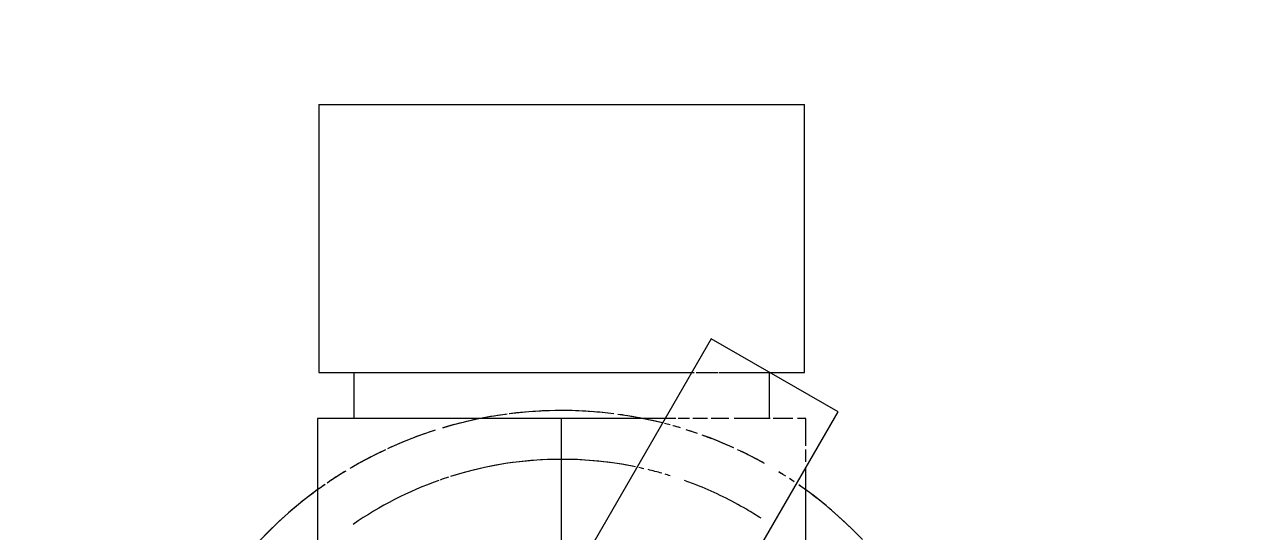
# Model space of a CAD drawing. Header units: metres. Extents: x 15 to 69.3, y -12.4 to 16.4.
# Drawn here: x 27.6395 to 27.7146, y 0.5181 to 0.5492 of the extents above; entities that cross this region are included whole.
import ezdxf

# ---------------------------------------------------------------- set-up
doc = ezdxf.new("R2010")
doc.units = ezdxf.units.M
for name, color, linetype, lineweight in [('A-ANNO-DIMS', 7, 'Continuous', 5), ('A-ANNO-DIMS-25', 7, 'Continuous', 5), ('P-PIPE-CNTR', 7, 'Continuous', 5), ('P-SANR-FIXT', 7, 'Continuous', 5)]:
    doc.layers.add(name, color=color, linetype=linetype, lineweight=lineweight)
doc.styles.add('Century Gothic_4', font='GOTHIC.TTF', dxfattribs={"height": 0.03749999999999999})
doc.dimstyles.new('Setores_1_5_1', dxfattribs={"dimscale": 0.3048, "dimtxt": 0.03915631011440721, "dimasz": 0.2604166666666666, "dimexe": 0.1968503937007874, "dimexo": 0.1230314960629921, "dimgap": 0.1435367454068242, "dimtad": 1, "dimrnd": 0.01, "dimzin": 0, "dimdsep": 46, "dimtxsty": 'Century Gothic_4', "dimblk1": 'OBLIQUE', "dimblk2": 'OBLIQUE', "dimsah": 1, "dimcen": 0.09, "dimazin": 0, "dimtfac": 1, "dimtdec": 4, "dimtix": 1, "dimtmove": 0, "dimatfit": 3, "dimfxl": 1, "dimtvp": 1, "dimtolj": 1, "dimtzin": 0, "dimarcsym": 2})

# ---------------------------------------------------------------- blocks, each defined once
blk = doc.blocks.new('UT_Ducha higiênica - UT_Ducha higiênica-3615605-AA')
at = {"layer": 'P-SANR-FIXT'}
for p, q in [((-12.99559055228747, 0.544314940328188), (-12.99559055228747, 0.527835292600877)), ((-12.99559055228747, 0.5443149403281874), (-12.98067345524176, 0.5443149403281874)), ((-12.98067345524176, 0.5443149403281874), (-12.96575635819605, 0.5443149403281874)), ((-12.96575635819605, 0.527835292600877), (-12.96575635819605, 0.544314940328188)), ((-12.97148563306854, 0.5299137748155099), (-12.98493223171197, 0.506623582775598)), ((-12.96369140443444, 0.5254137748155824), (-12.97148563306854, 0.5299137748155109)), ((-12.99559055228747, 0.5278352926008756), (-12.98067345524176, 0.5278352926008756)), ((-12.99343833741138, 0.527835292600877), (-12.99343833741138, 0.52499999999999)), ((-12.98067345524176, 0.5278352926008756), (-12.97252784504549, 0.5278352926008756)), ((-12.96767934059885, 0.5278352926008756), (-12.96575635819605, 0.5278352926008756)), ((-12.99567345524176, 0.52499999999999), (-12.99567345524176, 0.5020000000000018)), ((-12.98067345524176, 0.52499999999999), (-12.99567345524176, 0.52499999999999)), ((-12.97427839739074, 0.52499999999999), (-12.98067345524176, 0.52499999999999)), ((-12.97513322160613, 0.505595966142876), (-12.96369140443444, 0.5254137748155824)), ((-12.96567345524176, 0.5), (-12.96567345524176, 0.5219807621140459))]:
    blk.add_line(p, q, dxfattribs=at)
at = {"layer": 'P-SANR-FIXT', "color": 253, "true_color": 0xa6a6a6}
for p, q in [((-12.99559055228747, 0.5443149403281874), (-12.98067345524176, 0.5443149403281874)), ((-12.98067345524176, 0.5443149403281874), (-12.96575635819605, 0.5443149403281874)), ((-12.96369140443444, 0.5254137748155824), (-12.97148563306854, 0.5299137748155109)), ((-12.99559055228747, 0.5278352926008756), (-12.99364707666163, 0.5278352926008756)), ((-12.99343833741137, 0.5278352926008756), (-12.98067345524176, 0.5278352926008756)), ((-12.98067345524176, 0.5278352926008756), (-12.97257832432823, 0.5278352926008756)), ((-12.97233599615198, 0.5278352926008756), (-12.97186348647364, 0.5278352926008756)), ((-12.97180249272492, 0.5278352926008756), (-12.9710748517187, 0.5278352926008756)), ((-12.97100490582697, 0.5278352926008756), (-12.97012547476512, 0.5278352926008756)), ((-12.97000878642518, 0.5278352926008756), (-12.9686093652501, 0.5278352926008756)), ((-12.96857130685125, 0.5278352926008756), (-12.96767934059885, 0.5278352926008756)), ((-12.96790857307214, 0.52499999999999), (-12.96790857307214, 0.527835292600877)), ((-12.96767934059885, 0.5278352926008756), (-12.96575635819605, 0.5278352926008756)), ((-12.99366383629853, 0.52499999999999), (-12.99567345524176, 0.52499999999999)), ((-12.98067345524176, 0.52499999999999), (-12.99343833741137, 0.52499999999999)), ((-12.97432073192538, 0.52499999999999), (-12.98067345524176, 0.52499999999999)), ((-12.97367517393428, 0.52499999999999), (-12.97398369732047, 0.52499999999999)), ((-12.97285403508384, 0.52499999999999), (-12.97351976478294, 0.52499999999999)), ((-12.97170692547484, 0.52499999999999), (-12.97261075793612, 0.52499999999999)), ((-12.97044553010729, 0.52499999999999), (-12.97143310002571, 0.52499999999999)), ((-12.96785285860028, 0.52499999999999), (-12.97006685352396, 0.52499999999999)), ((-12.96646826982789, 0.52499999999999), (-12.96768307418499, 0.52499999999999)), ((-12.96567345524176, 0.52499999999999), (-12.96618456784742, 0.52499999999999)), ((-12.96567345524176, 0.5233362470273353), (-12.96567345524176, 0.52499999999999)), ((-12.96567345524176, 0.5223390793033462), (-12.96567345524176, 0.5231110522544049)), ((-12.9939846637082, 0.521749982279587), (-12.99484378347115, 0.5212002782498445)), ((-12.99520483120032, 0.520948362901787), (-12.99561867955416, 0.5206596067521883)), ((-12.965728284304, 0.5206553773783916), (-12.96604869559693, 0.5208893849916628))]:
    blk.add_line(p, q, dxfattribs=at)
at = {"layer": 'P-SANR-FIXT', "color": 254, "true_color": 0xdfdfdf}
for p, q in [((-12.99364707666163, 0.5278352926008756), (-12.99319036514115, 0.5278352926008756)), ((-12.99343833741137, 0.5278352926008756), (-12.9931930637798, 0.5278352926008756)), ((-12.99307656813903, 0.5278352926008756), (-12.9912214357184, 0.5278352926008756)), ((-12.99306476447916, 0.5278352926008756), (-12.99246666861319, 0.5278352926008756)), ((-12.99246666861319, 0.5278352926008756), (-12.99142421258669, 0.5278352926008756)), ((-12.99128706687042, 0.5278352926008756), (-12.98555836416416, 0.5278352926008756)), ((-12.99110239480653, 0.5278352926008756), (-12.98067345524176, 0.5278352926008756)), ((-12.98555836416416, 0.5278352926008756), (-12.98067345524176, 0.5278352926008756)), ((-12.98067345524176, 0.5278352926008756), (-12.97818315026879, 0.5278352926008756)), ((-12.98067345524176, 0.5278352926008756), (-12.978178852743, 0.5278352926008756)), ((-12.9780295363451, 0.5278352926008756), (-12.97257832432823, 0.5278352926008756)), ((-12.97802438285701, 0.5278352926008756), (-12.97252784504549, 0.5278352926008756)), ((-12.9724016825204, 0.5278352926008756), (-12.97197045320377, 0.5278352926008756)), ((-12.97191521048327, 0.5278352926008756), (-12.9710809630075, 0.5278352926008756)), ((-12.9709910595477, 0.5278352926008756), (-12.96992269789683, 0.5278352926008756)), ((-12.96983413864699, 0.5278352926008756), (-12.96888024187033, 0.5278352926008756)), ((-12.9687281364138, 0.5278352926008756), (-12.96790857307214, 0.5278352926008756)), ((-12.99128005695956, 0.52499999999999), (-12.99347413059768, 0.52499999999999)), ((-12.98067345524176, 0.52499999999999), (-12.99343833741137, 0.52499999999999)), ((-12.9845557409183, 0.52499999999999), (-12.99128005695956, 0.52499999999999)), ((-12.98067345524176, 0.52499999999999), (-12.9845557409183, 0.52499999999999)), ((-12.97432073192538, 0.52499999999999), (-12.98067345524176, 0.52499999999999)), ((-12.97427839739074, 0.52499999999999), (-12.98067345524176, 0.52499999999999)), ((-12.97365686450781, 0.52499999999999), (-12.97429101415695, 0.52499999999999)), ((-12.9728131133279, 0.52499999999999), (-12.97348631595101, 0.52499999999999)), ((-12.97177005556757, 0.52499999999999), (-12.97258916591644, 0.52499999999999)), ((-12.9703981181341, 0.52499999999999), (-12.97149009604635, 0.52499999999999)), ((-12.96961874300655, 0.52499999999999), (-12.97000612228822, 0.52499999999999)), ((-12.96790857307214, 0.52499999999999), (-12.96961874300655, 0.52499999999999)), ((-12.96646826982789, 0.52499999999999), (-12.96768307418499, 0.52499999999999)), ((-12.96567345524176, 0.52499999999999), (-12.96618456784742, 0.52499999999999)), ((-12.97336263702925, 0.5244295209340742), (-12.97379121722438, 0.5245485015020411)), ((-12.97239114998858, 0.5241174919859503), (-12.97302162566383, 0.5243200044087616)), ((-12.97143333250261, 0.5237669966921521), (-12.97203824525151, 0.5239883531350594)), ((-12.96820505784414, 0.5222380086665991), (-12.96865458195534, 0.522489924075555)), ((-12.96689574644214, 0.5214575101125883), (-12.96731975896739, 0.5217179392047995)), ((-12.96638987336645, 0.521118216191898), (-12.96668114835476, 0.5213135771184482))]:
    blk.add_line(p, q, dxfattribs=at)
at = {"layer": 'P-SANR-FIXT', "color": 7, "true_color": 0xf3f3f3}
for p, q in [((-12.9724016825204, 0.5278352926008756), (-12.97197045320377, 0.5278352926008756)), ((-12.97233599615198, 0.5278352926008756), (-12.97186348647364, 0.5278352926008756)), ((-12.97191521048326, 0.5278352926008756), (-12.9710809630075, 0.5278352926008756)), ((-12.97180249272492, 0.5278352926008756), (-12.9710748517187, 0.5278352926008756)), ((-12.97100490582697, 0.5278352926008756), (-12.97024451567698, 0.5278352926008756)), ((-12.9709910595477, 0.5278352926008756), (-12.9700598436131, 0.5278352926008756)), ((-12.97000878642518, 0.5278352926008756), (-12.96865681701832, 0.5278352926008756)), ((-12.96983413864699, 0.5278352926008756), (-12.96888024187033, 0.5278352926008756)), ((-12.9687281364138, 0.5278352926008756), (-12.96828214600436, 0.5278352926008756)), ((-12.96857130685125, 0.5278352926008756), (-12.96827034234449, 0.5278352926008756)), ((-12.96815654534237, 0.5278352926008756), (-12.96769983382189, 0.5278352926008756)), ((-12.96815384670372, 0.5278352926008756), (-12.96790857307214, 0.5278352926008756)), ((-12.97365686450781, 0.52499999999999), (-12.97429101415695, 0.52499999999999)), ((-12.97367517393428, 0.52499999999999), (-12.97398369732047, 0.52499999999999)), ((-12.97285403508384, 0.52499999999999), (-12.97351976478294, 0.52499999999999)), ((-12.9728131133279, 0.52499999999999), (-12.97348631595101, 0.52499999999999)), ((-12.97170692547484, 0.52499999999999), (-12.97261075793612, 0.52499999999999)), ((-12.97177005556757, 0.52499999999999), (-12.97258916591644, 0.52499999999999)), ((-12.9703981181341, 0.52499999999999), (-12.97149009604635, 0.52499999999999)), ((-12.97044553010729, 0.52499999999999), (-12.97143310002571, 0.52499999999999)), ((-12.96787277988583, 0.52499999999999), (-12.97006685352396, 0.52499999999999)), ((-12.96790857307214, 0.52499999999999), (-12.97000612228821, 0.52499999999999))]:
    blk.add_line(p, q, dxfattribs=at)
at = {"layer": 'P-SANR-FIXT', "color": 253, "true_color": 0xa6a6a6, "flags": 128}
for points in [[(-12.98568106302359, 0.52499999999999), (-12.98646710865643, 0.5248331145873802), (-12.98745553406979, 0.5245815664018738), (-12.98798268015343, 0.5244247163237009)], [(-12.98412281168788, 0.5252610250146998), (-12.98446404809868, 0.5252166890331039), (-12.98546941463353, 0.525044935086995)], [(-12.98067345524176, 0.5254959800140052), (-12.98141804306045, 0.5254891268775449), (-12.98243674068244, 0.5254389627236247), (-12.98345261742388, 0.5253481016560368), (-12.98388871232951, 0.5252914409507352)], [(-12.97745915573246, 0.5252945930330919), (-12.97836132881793, 0.5253949615356953), (-12.97937870587596, 0.5254671086713636), (-12.98024799678826, 0.5254938881049084)], [(-12.97447665329467, 0.5247331758172791), (-12.97533786926154, 0.5249355473620871), (-12.97633929309781, 0.5251289681146921), (-12.97722287053661, 0.5252632275586464)], [(-12.98843310960379, 0.5242906929539116), (-12.98939827134611, 0.5239609595789606), (-12.99034947524386, 0.5235928937800844), (-12.99124374054975, 0.5232050645315455)], [(-12.99148922539404, 0.523088728983628), (-12.99220394737635, 0.5227441805992994), (-12.99310424885128, 0.5222648909774288), (-12.99356108536226, 0.521997711146072)]]:
    blk.add_lwpolyline(points, dxfattribs=at)
at = {"layer": 'P-SANR-FIXT', "color": 254, "true_color": 0xdfdfdf, "flags": 128}
for points in [[(-12.97010326020706, 0.523200602781913), (-12.97049029724191, 0.5233784792736649), (-12.97124483028247, 0.5236893363977767)], [(-12.96865458195534, 0.522489924075555), (-12.96956355286171, 0.5229525612754882), (-12.9698575711343, 0.5230876877211028)]]:
    blk.add_lwpolyline(points, dxfattribs=at)
at = {"layer": 'P-SANR-FIXT', "flags": 128}
for points in [[(-12.99568023373177, 0.5206166582973877), (-12.99649267634808, 0.5200000560896411), (-12.99727981158521, 0.519351458058603), (-12.99804038019469, 0.5186719018227605), (-12.99877316542899, 0.5179624745271288), (-12.99947699498806, 0.5172243111040439), (-13.00015074289474, 0.5164585924575169), (-13.00079333129611, 0.5156665435740357), (-13.0014037321878, 0.5148494315628553), (-13.0019809690586, 0.5140085636288851), (-13.00252411845266, 0.5131452849814392), (-13.00303231144681, 0.5122609766822019), (-13.00350473504066, 0.5113570534358115), (-13.00394063345725, 0.51043496132663), (-13.00433930935209, 0.5094961755053329), (-13.0047001249288, 0.5085421978289705), (-13.00502250295943, 0.5075745544583202), (-13.0053059277079, 0.5065947934163546), (-13.00554994575507, 0.5056044821117369), (-13.00575416672412, 0.5046052048312997), (-13.00591826390506, 0.5035985602055247), (-13.00604197477742, 0.502586158651071), (-13.00609236747685, 0.5019699166232797)], [(-12.96219013696788, 0.5175674968503079), (-12.96290743415342, 0.5182925803179269), (-12.96365315318282, 0.5189883995592464), (-12.96442610106471, 0.5196538414119126), (-12.96522504124737, 0.5202878413109163), (-12.965728284304, 0.5206553773783916)]]:
    blk.add_lwpolyline(points, dxfattribs=at)
at = {"layer": 'P-SANR-FIXT', "color": 254, "true_color": 0xdfdfdf}
for radius, start, end in [(0.02549999999998623, 98.8712597097091, 106.6370477406418), (0.02549999999998494, 97.54680279145795, 98.77225206120767), (0.02549999999998643, 90, 97.21119850387768), (0.02549999999998478, 86.15653635010061, 89.99999999999912), (0.0254999999999855, 82.788801496118, 85.89382730330595), (0.02549999999998646, 76.10412193282895, 80.99999999999964), (0.02549999999998493, 108.0000000000019, 111.9045192749991), (0.02549999999998545, 112.4313507535058, 114.7959419078627), (0.02549999999998632, 117.0000000000006, 120.6549026752957), (0.02249999999998497, 90.00000000000907, 107.6573230908149), (0.02249999999998497, 78.3596847496154, 107.6573230908149), (0.02249999999998469, 78.35968474961447, 89.99999999999899), (0.02549999999998658, 121.337612218375, 124.4071312176438), (0.02249999999998449, 109.5826055172281, 124.6816233857897), (0.02249999999998449, 109.5826055172281, 124.6816233857897), (0.0224999999999861, 108.0000000000026, 109.3709439595983), (0.0224999999999861, 108.0000000000026, 109.3709439595983), (0.02549999999998494, 124.8447164826331, 125.8901173069968), (0.02549999999998433, 54.10988269300228, 55.15528351736909)]:
    blk.add_arc((-12.98067345524176, 0.5), radius, start, end, dxfattribs=at)
at = {"layer": 'P-SANR-FIXT', "color": 253, "true_color": 0xa6a6a6}
for radius, start, end in [(0.0254999999999852, 81.2277479387923, 81.91683660521954), (0.02549999999998434, 115.5316049269583, 117.0000000000024), (0.02549999999998377, 126.0000000000031, 128.8493348259549), (0.02549999999998549, 50.49560427182344, 53.99999999999909), (0.02549999999998597, 129.0069601072076, 140.3764024654471), (0.0254999999999851, 45.16671641317807, 50.01630612071106)]:
    blk.add_arc((-12.98067345524176, 0.5), radius, start, end, dxfattribs=at)
at = {"layer": 'P-SANR-FIXT', "color": 7, "true_color": 0xf3f3f3}
for radius, start, end in [(0.02549999999998538, 74.82295198045037, 75.66054885559426), (0.02549999999998427, 73.36295225935675, 74.44137765361035), (0.02549999999998391, 65.49670480984116, 70.2139320309064), (0.02549999999998479, 62.63183471295712, 64.4683950730416), (0.02549999999998491, 60.75661454208459, 62.3596686822817), (0.02249999999998411, 77.01348398845697, 77.81426483280718), (0.02249999999998411, 77.01348398845697, 77.81426483280718), (0.02249999999998517, 74.11224501827614, 76.35142267908326), (0.02249999999998517, 74.11224501827614, 76.35142267908326), (0.02249999999998534, 72.77748252020822, 73.5916949796145), (0.02249999999998534, 72.77748252020822, 73.5916949796145), (0.02249999999998396, 68.00595701952994, 70.41739448277097), (0.02249999999998396, 68.00595701952994, 70.41739448277097), (0.02549999999998366, 57.56746336932871, 58.42527423776166), (0.02549999999998418, 55.93268876487049, 56.71695141133888), (0.0224999999999832, 59.69764772073772, 67.95227822078978), (0.0224999999999832, 59.69764772073772, 67.95227822078978), (0.02249999999998284, 57.0069385303595, 59.69490604469659), (0.02249999999998284, 57.0069385303595, 59.69490604469659)]:
    blk.add_arc((-12.98067345524176, 0.5), radius, start, end, dxfattribs=at)
at = {"layer": 'P-SANR-FIXT', "color": 7, "true_color": 0xfafafa}
blk.add_arc((-12.98067345524176, 0.5), 0.02549999999998447, 70.8989065461624, 71.99999999999797, dxfattribs=at)
blk = doc.blocks.new('DIMBLOCK27-AA')
at = {"layer": 'A-ANNO-DIMS-25', "lineweight": 25}
for p, q in [((28.2753146334737, 1.799999999999979), (28.2356271334737, 1.839687499999979)), ((28.2753146334737, 1.799999999999979), (28.3150021334737, 1.760312499999979)), ((28.2753146334737, 0), (28.2356271334737, 0.03968750000000002)), ((28.2753146334737, 0), (28.3150021334737, -0.03968750000000002))]:
    blk.add_line(p, q, dxfattribs=at)
at = {"layer": 'A-ANNO-DIMS-25'}
for p, q in [((28.2753146334737, 1.799999999999979), (27.30197464336463, 1.799999999999979)), ((28.2753146334737, 1.799999999999979), (28.2753146334737, 0)), ((28.2753146334737, 1.799999999999979), (28.3353146334737, 1.799999999999979)), ((28.2753146334737, 0), (28.2153146334737, 0)), ((28.2753146334737, 0), (28.29394123423038, 0))]:
    blk.add_line(p, q, dxfattribs=at)
at = {"layer": 'A-ANNO-DIMS-25', "color": 0, "insert": (28.18349864503013, 0.8173366786473522), "char_height": 0.03749999999999999, "width": 0.1983919712463298, "attachment_point": 1, "rotation": 90, "line_spacing_factor": 0.9845015114479527, "style": 'Century Gothic_4'}
blk.add_mtext('1,80 m', dxfattribs=at)
blk = doc.blocks.new('_Oblique')
at = {"color": 0, "linetype": 'ByBlock', "lineweight": -2}
blk.add_line((-0.5, -0.5), (0.5, 0.5), dxfattribs=at)

msp = doc.modelspace()

# ---------------------------------------------------------------- linework, layer by layer
at = {"layer": 'P-PIPE-CNTR'}
msp.add_line((27.67247079131823, 0.4749999999999858), (27.67247079131823, 0.5249999999999858), dxfattribs=at)

# ---------------------------------------------------------------- block references
at = {"layer": 'P-SANR-FIXT', "color": 254, "true_color": 0xdfdfdf}
msp.add_blockref('UT_Ducha higiênica - UT_Ducha higiênica-3615605-AA', (40.65314424655997, 0), dxfattribs=at)

# ---------------------------------------------------------------- dimensions: what is measured, and where the dimension line sits
at = {"layer": 'A-ANNO-DIMS'}
dim = msp.add_linear_dim(base=(28.27531463347371, -9.025845792618279e-18), p1=(27.26447464336463, 1.799999999999979), p2=(28.33144123423038, 0), angle=89.99999999999991, dimstyle='Setores_1_5_1', override={"dimpost": '<>', "dimfxl": 2.092466894845317}, dxfattribs=at)
dim.commit()
dim.dimension.update_dxf_attribs({"geometry": 'DIMBLOCK27-AA', "text_midpoint": (28.21187139743418, 0.8999999999999818)})

doc.saveas('drawing.dxf')
